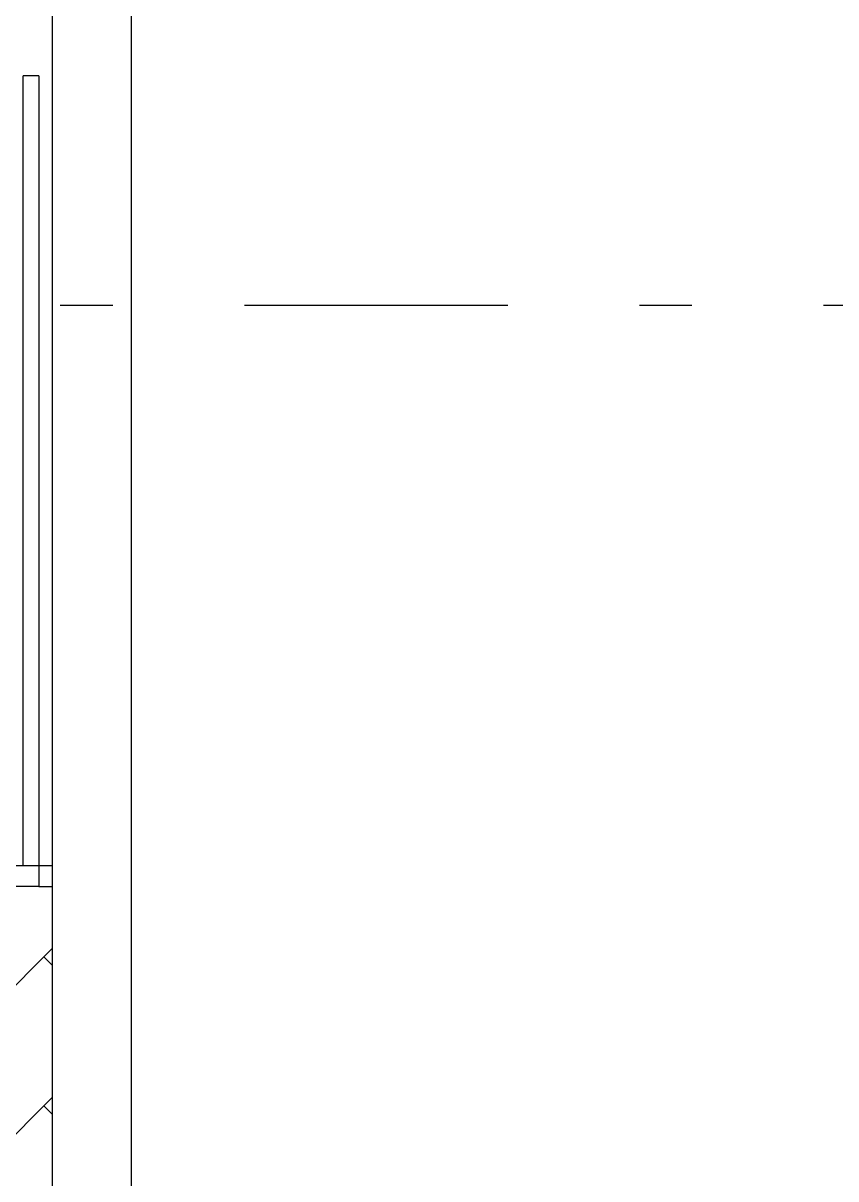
# Model space of a CAD drawing. Header units: inches. Extents: x 44782 to 44933, y 6798 to 6838.
# Drawn here: x 44830.4 to 44831.944, y 6814.828 to 6817.024 of the extents above; entities that cross this region are included whole.
import ezdxf

# ---------------------------------------------------------------- set-up
doc = ezdxf.new("R2010")
doc.units = ezdxf.units.IN
doc.header["$MEASUREMENT"] = 0
doc.linetypes.add('DASHDOT', pattern=[1, 0.5, -0.25, 0, -0.25])
doc.layers.add('linha de corte', color=1, linetype='Continuous')
doc.layers.add('MURO', color=2, linetype='Continuous')

msp = doc.modelspace()

# ---------------------------------------------------------------- hatches: boundary and pattern name
h = msp.add_hatch()
h.set_pattern_fill('AR-HBONE', color=256, scale=0.05)
h.set_pattern_definition([(45, (-81.87206, 1.5683), (2e-17, 0.2828427125), [0.6, -0.2]), (135, (-81.73063, 1.70971), (2e-17, 0.2828427125), [0.6, -0.2])])
h.paths.add_polyline_path([(44830.4553, 6815.3831), (44827.4568, 6815.3831), (44827.4568, 6803.6368), (44830.4553, 6803.6368)])

# ---------------------------------------------------------------- linework, layer by layer
at = {"layer": 'linha de corte', "color": 6, "linetype": 'DASHDOT'}
msp.add_line((44832.4206, 6816.4876), (44783.1586, 6816.4876), dxfattribs=at)
at = {"layer": 'MURO'}
for p, q in [((44830.6055, 6836.3787), (44830.6055, 6803.6368)), ((44830.4553, 6836.2284), (44830.4553, 6803.6368)), ((44830.4003, 6815.4233), (44830.4003, 6816.9236)), ((44830.4299, 6816.9236), (44830.4003, 6816.9236)), ((44830.4299, 6816.9236), (44830.4299, 6815.4233)), ((44827.5118, 6815.4233), (44830.4003, 6815.4233)), ((44830.4003, 6815.4233), (44830.4553, 6815.4233)), ((44830.4299, 6815.4233), (44830.4299, 6815.3831)), ((44830.4299, 6815.3831), (44827.4822, 6815.3831)), ((44830.4299, 6815.3831), (44830.4553, 6815.3831))]:
    msp.add_line(p, q, dxfattribs=at)

doc.saveas('drawing.dxf')
